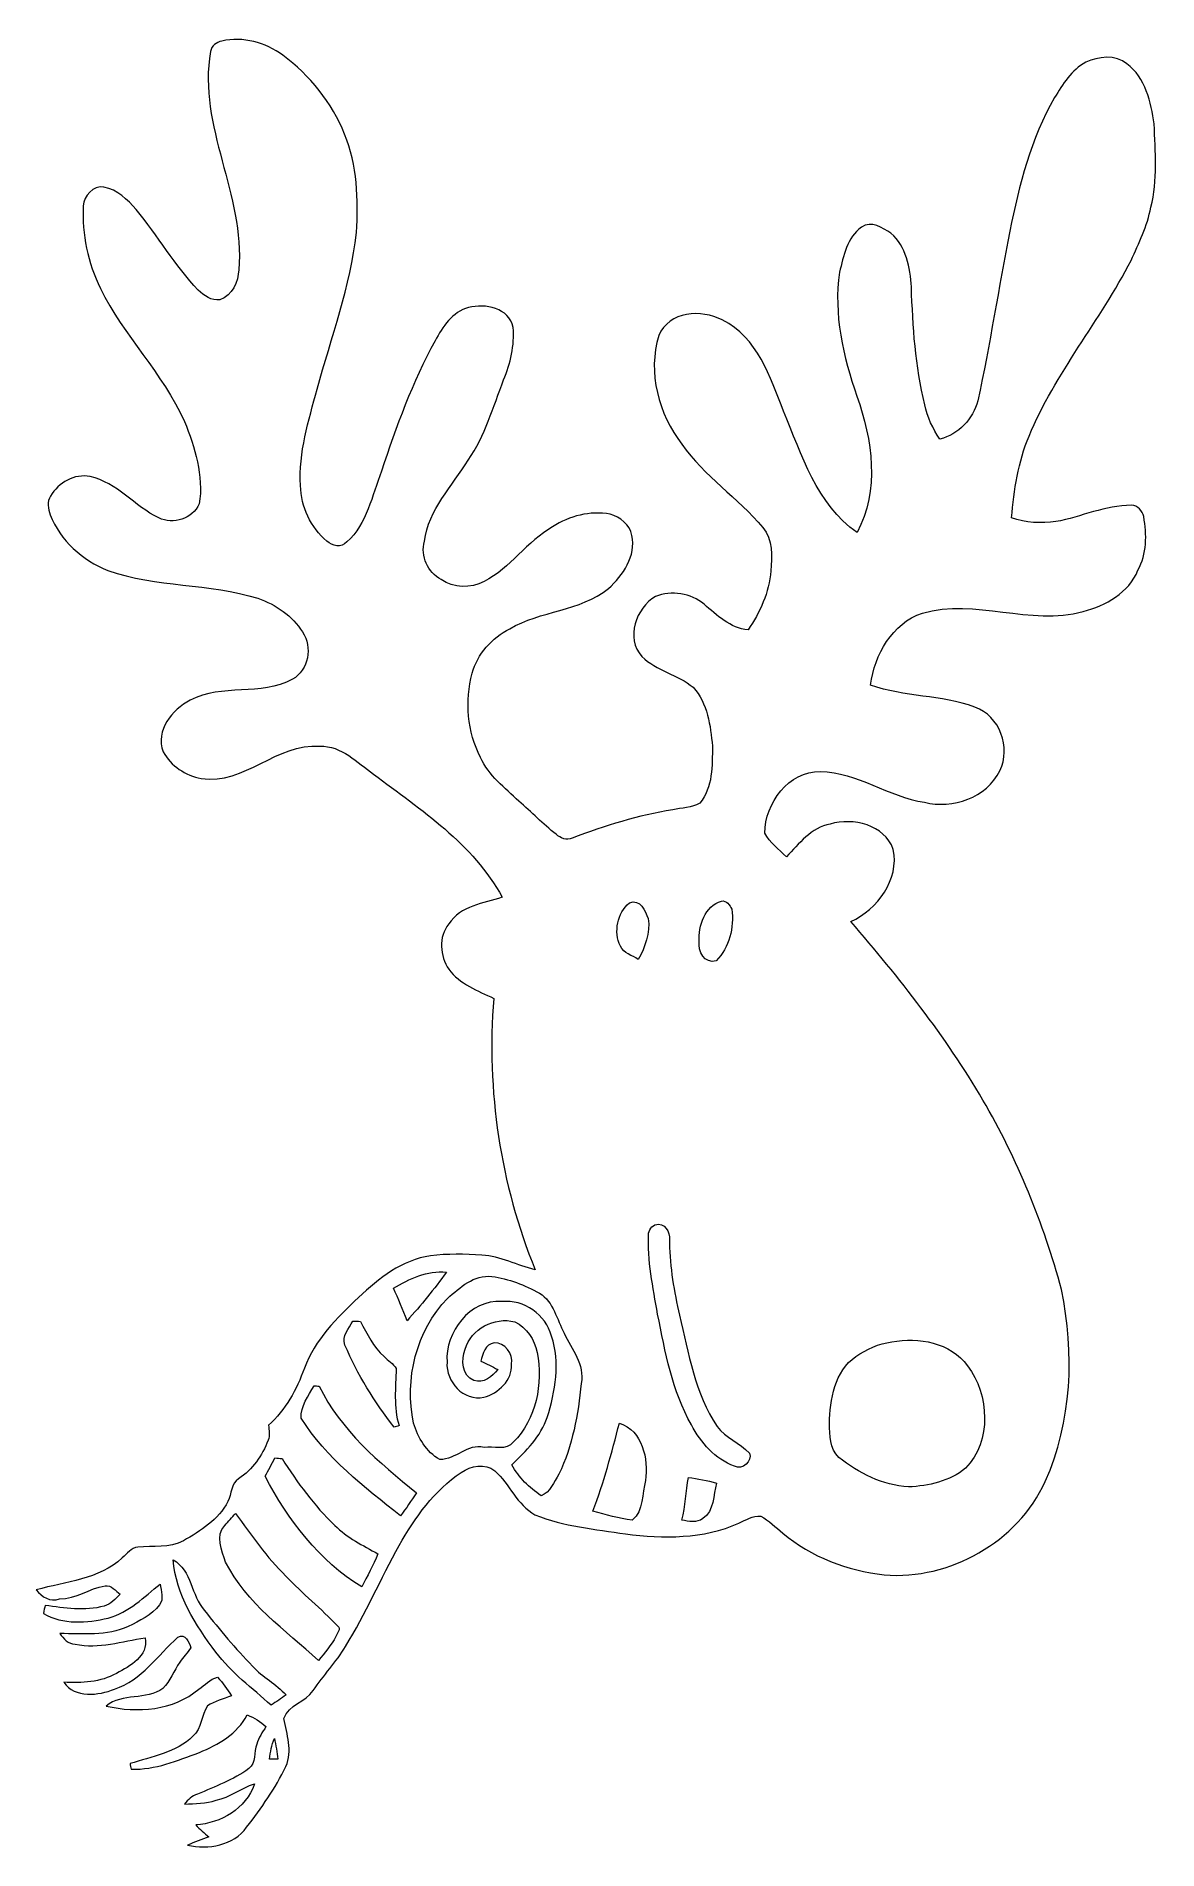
# Model space of a CAD drawing. Header units: centimetres. Extents: x -10.1 to 10.1, y -16.3 to 16.4.
import ezdxf

# ---------------------------------------------------------------- set-up
doc = ezdxf.new("R2010")
doc.units = ezdxf.units.CM
doc.header["$MEASUREMENT"] = 0
doc.layers.add('Layer 1', color=7, linetype='Continuous')

msp = doc.modelspace()

# ---------------------------------------------------------------- linework, layer by layer
at = {"layer": 'Layer 1', "color": 251, "lineweight": 9}
for points, knots in [([(-6.74939, 16.26478), (-6.36557, 16.35122), (-5.96164, 16.23903), (-5.64837, 16.01043), (-5.64837, 16.01043), (-5.15625, 15.6506), (-4.76149, 15.15283), (-4.53289, 14.58662), (-4.53289, 14.58662), (-4.30182, 14.02606), (-4.28206, 13.40728), (-4.31946, 12.81038), (-4.31946, 12.81038), (-4.4267, 11.84166), (-4.77172, 10.92373), (-5.0296, 9.98922), (-5.0296, 9.98922), (-5.17812, 9.42054), (-5.36721, 8.84587), (-5.3284, 8.24897), (-5.3284, 8.24897), (-5.32241, 7.86656), (-5.14072, 7.49543), (-4.85145, 7.24743), (-4.85145, 7.24743), (-4.75161, 7.16382), (-4.5918, 7.11761), (-4.49408, 7.23367), (-4.49408, 7.23367), (-4.1279, 7.56352), (-4.03724, 8.06588), (-3.86861, 8.50755), (-3.86861, 8.50755), (-3.60438, 9.314), (-3.31016, 10.11516), (-2.90023, 10.86094), (-2.90023, 10.86094), (-2.76336, 11.11), (-2.59332, 11.38552), (-2.29804, 11.45854), (-2.29804, 11.45854), (-1.99324, 11.53968), (-1.57026, 11.45395), (-1.49018, 11.10047), (-1.49018, 11.10047), (-1.46407, 10.77662), (-1.54416, 10.45489), (-1.6641, 10.15608), (-1.6641, 10.15608), (-1.8546, 9.66537), (-2.00136, 9.1482), (-2.30192, 8.70899), (-2.30192, 8.70899), (-2.59014, 8.24085), (-3.02194, 7.81787), (-3.09214, 7.24602), (-3.09214, 7.24602), (-3.16799, 6.97967), (-3.03394, 6.68334), (-2.79122, 6.55705), (-2.79122, 6.55705), (-2.56756, 6.39583), (-2.25641, 6.39477), (-2.01723, 6.52177), (-2.01723, 6.52177), (-1.53957, 6.76307), (-1.24394, 7.2439), (-0.78039, 7.50708), (-0.78039, 7.50708), (-0.47841, 7.70463), (-0.10235, 7.80023), (0.25536, 7.73532), (0.25536, 7.73532), (0.43493, 7.68276), (0.61308, 7.54482), (0.64801, 7.35185), (0.64801, 7.35185), (0.73126, 6.97862), (0.48396, 6.63501), (0.22855, 6.3923), (0.22855, 6.3923), (-0.29215, 5.98237), (-0.99559, 5.99825), (-1.55439, 5.66734), (-1.55439, 5.66734), (-1.87894, 5.50859), (-2.13471, 5.21402), (-2.23348, 4.86618), (-2.23348, 4.86618), (-2.36013, 4.36347), (-2.32379, 3.81032), (-2.08144, 3.34747), (-2.08144, 3.34747), (-1.93009, 3.02504), (-1.64646, 2.79644), (-1.38964, 2.56078), (-1.38964, 2.56078), (-1.16527, 2.36181), (-0.95008, 2.15191), (-0.7176, 1.96247), (-0.7176, 1.96247), (-0.63822, 1.89262), (-0.53062, 1.8457), (-0.42761, 1.89474), (-0.42761, 1.89474), (0.16153, 2.11487), (0.76372, 2.30713), (1.38672, 2.4045), (1.38672, 2.4045), (1.54547, 2.44719), (1.73068, 2.43237), (1.87179, 2.52621), (1.87179, 2.52621), (2.11521, 2.80631), (2.0951, 3.20566), (2.10216, 3.55173), (2.10216, 3.55173), (2.06653, 3.9225), (2.01361, 4.3229), (1.75714, 4.61359), (1.75714, 4.61359), (1.47456, 4.84078), (1.09251, 4.91275), (0.82969, 5.16816), (0.82969, 5.16816), (0.52912, 5.50048), (0.7235, 6.04375), (1.07557, 6.25084), (1.07557, 6.25084), (1.36273, 6.36655), (1.71445, 6.31292), (1.95011, 6.10937), (1.95011, 6.10937), (2.18576, 5.91358), (2.42283, 5.68145), (2.74421, 5.64688), (2.74421, 5.64688), (2.96117, 5.96367), (3.12451, 6.32527), (3.15379, 6.71192), (3.15379, 6.71192), (3.17354, 6.97297), (3.19612, 7.27918), (3.01373, 7.49402), (3.01373, 7.49402), (2.55865, 8.02601), (1.95752, 8.41901), (1.55076, 8.99403), (1.55076, 8.99403), (1.13272, 9.53978), (0.92846, 10.28943), (1.13378, 10.95477), (1.13378, 10.95477), (1.32005, 11.3968), (1.90213, 11.43208), (2.2796, 11.2377), (2.2796, 11.2377), (2.92025, 10.92514), (3.1365, 10.20512), (3.38486, 9.59305), (3.38486, 9.59305), (3.71329, 8.80918), (3.97999, 7.91595), (4.70954, 7.40265), (4.70954, 7.40265), (5.12088, 8.16077), (4.98435, 9.08011), (4.70883, 9.86081), (4.70883, 9.86081), (4.45942, 10.57589), (4.28091, 11.33789), (4.39521, 12.09848), (4.39521, 12.09848), (4.46683, 12.38564), (4.52856, 12.72642), (4.79173, 12.90669), (4.79173, 12.90669), (4.96636, 13.03581), (5.17026, 12.89576), (5.32161, 12.80015), (5.32161, 12.80015), (5.59748, 12.56273), (5.66803, 12.1768), (5.68991, 11.83143), (5.68991, 11.83143), (5.71778, 11.11952), (5.75623, 10.40197), (5.93473, 9.70912), (5.93473, 9.70912), (5.97707, 9.48369), (6.07761, 9.2759), (6.20461, 9.08646), (6.20461, 9.08646), (6.53975, 9.17007), (6.8001, 9.45159), (6.88688, 9.78108), (6.88688, 9.78108), (7.11195, 10.79461), (7.26259, 11.82225), (7.46579, 12.84002), (7.46579, 12.84002), (7.63936, 13.66763), (7.84185, 14.50866), (8.27365, 15.24455), (8.27365, 15.24455), (8.42252, 15.48479), (8.57704, 15.74585), (8.83563, 15.88308), (8.83563, 15.88308), (9.06352, 15.98609), (9.37149, 16.02701), (9.57858, 15.85627), (9.57858, 15.85627), (9.91266, 15.60368), (10.01143, 15.16059), (10.06894, 14.77042), (10.06894, 14.77042), (10.09116, 14.27124), (10.13385, 13.7583), (10.01002, 13.26794), (10.01002, 13.26794), (9.94511, 12.93103), (9.79342, 12.62094), (9.65266, 12.3112), (9.65266, 12.3112), (9.09739, 11.22183), (8.28494, 10.27709), (7.81222, 9.14326), (7.81222, 9.14326), (7.62031, 8.67512), (7.53634, 8.17206), (7.4986, 7.66971), (7.4986, 7.66971), (7.7526, 7.57622), (8.03023, 7.56458), (8.29729, 7.59986), (8.29729, 7.59986), (8.75413, 7.68664), (9.1877, 7.8976), (9.66042, 7.89443), (9.66042, 7.89443), (9.77507, 7.89478), (9.85903, 7.79635), (9.8802, 7.69017), (9.8802, 7.69017), (9.94053, 7.36597), (9.93594, 7.02024), (9.77754, 6.72285), (9.77754, 6.72285), (9.60997, 6.31751), (9.19581, 6.0875), (8.79012, 5.98025), (8.79012, 5.98025), (7.83162, 5.72061), (6.8449, 6.22085), (5.88817, 5.95203), (5.88817, 5.95203), (5.3403, 5.76224), (5.02845, 5.20273), (4.95436, 4.65416), (4.95436, 4.65416), (5.56149, 4.43227), (6.23001, 4.48095), (6.83467, 4.25623), (6.83467, 4.25623), (7.2827, 4.09642), (7.49366, 3.52915), (7.28552, 3.109), (7.28552, 3.109), (7.04986, 2.61969), (6.43215, 2.41402), (5.92556, 2.54067), (5.92556, 2.54067), (5.27469, 2.64015), (4.71624, 3.07689), (4.04914, 3.09453), (4.04914, 3.09453), (3.4734, 3.1037), (3.05183, 2.52233), (3.04689, 1.98505), (3.04689, 1.98505), (3.13756, 1.81289), (3.30019, 1.69259), (3.43566, 1.55713), (3.43566, 1.55713), (3.66461, 1.79278), (3.88121, 2.08171), (4.22588, 2.14732), (4.22588, 2.14732), (4.63792, 2.26974), (5.20554, 2.13392), (5.36323, 1.69189), (5.36323, 1.69189), (5.47718, 1.14579), (5.08066, 0.61062), (4.59912, 0.38837), (4.59912, 0.38837), (5.47224, -0.62198), (6.30268, -1.67538), (6.98072, -2.82861), (6.98072, -2.82861), (7.60231, -3.89788), (8.07609, -5.05111), (8.39712, -6.24526), (8.39712, -6.24526), (8.6356, -7.39073), (8.58727, -8.62827), (8.10608, -9.70742), (8.10608, -9.70742), (7.60161, -10.79468), (6.38876, -11.48507), (5.19884, -11.38876), (5.19884, -11.38876), (4.53809, -11.30833), (3.88192, -11.07126), (3.37145, -10.63523), (3.37145, -10.63523), (3.23775, -10.53504), (3.1231, -10.40768), (2.97316, -10.33148), (2.97316, -10.33148), (2.82711, -10.31561), (2.70611, -10.40416), (2.5777, -10.4546), (2.5777, -10.4546), (1.942, -10.74811), (1.21598, -10.73471), (0.53441, -10.65216), (0.53441, -10.65216), (-0.01522, -10.5689), (-0.5779, -10.51281), (-1.0986, -10.30714), (-1.0986, -10.30714), (-1.42386, -10.12864), (-1.55439, -9.75081), (-1.82356, -9.51339), (-1.82356, -9.51339), (-1.99924, -9.36875), (-2.25606, -9.41955), (-2.42927, -9.54197), (-2.42927, -9.54197), (-2.91787, -9.86405), (-3.25936, -10.359), (-3.54864, -10.85783), (-3.54864, -10.85783), (-3.88131, -11.45896), (-4.15683, -12.09114), (-4.51454, -12.67852), (-4.51454, -12.67852), (-4.68282, -12.96285), (-4.91706, -13.19921), (-5.09769, -13.47473), (-5.09769, -13.47473), (-5.23774, -13.68146), (-5.54536, -13.72697), (-5.62721, -13.9785), (-5.62721, -13.9785), (-5.57852, -14.2646), (-5.46211, -14.56129), (-5.59228, -14.84598), (-5.59228, -14.84598), (-5.77784, -15.23862), (-6.03819, -15.59422), (-6.2996, -15.93959), (-6.2996, -15.93959), (-6.53984, -16.26909), (-6.98681, -16.34493), (-7.36605, -16.26415), (-7.36605, -16.26415), (-7.24293, -16.20347), (-7.1124, -16.15973), (-6.98293, -16.11528), (-6.98293, -16.11528), (-7.06372, -16.04507), (-7.14627, -15.97699), (-7.21682, -15.89691), (-7.21682, -15.89691), (-6.76139, -15.86974), (-6.31054, -15.60304), (-6.15778, -15.15854), (-6.15778, -15.15854), (-6.40085, -15.2291), (-6.59911, -15.40478), (-6.85029, -15.45276), (-6.85029, -15.45276), (-7.03408, -15.51273), (-7.22846, -15.51661), (-7.41967, -15.52049), (-7.41967, -15.52049), (-7.35582, -15.4457), (-7.28773, -15.36845), (-7.18648, -15.3434), (-7.18648, -15.3434), (-6.87075, -15.2044), (-6.54125, -15.08658), (-6.25903, -14.88302), (-6.25903, -14.88302), (-6.12603, -14.78178), (-6.17189, -14.5814), (-6.1158, -14.44381), (-6.1158, -14.44381), (-6.0904, -14.32458), (-6.01173, -14.22721), (-5.9507, -14.12526), (-5.9507, -14.12526), (-6.04983, -14.036), (-6.16307, -13.96263), (-6.28796, -13.91465), (-6.28796, -13.91465), (-6.46823, -14.25331), (-6.81042, -14.45016), (-7.15297, -14.59198), (-7.15297, -14.59198), (-7.54914, -14.73874), (-7.95166, -14.90631), (-8.38311, -14.89396), (-8.38311, -14.89396), (-8.38804, -14.86891), (-8.39757, -14.81811), (-8.40251, -14.79306), (-8.40251, -14.79306), (-8.01445, -14.6643), (-7.56995, -14.59657), (-7.26727, -14.29953), (-7.26727, -14.29953), (-7.10746, -14.1556), (-7.11946, -13.91994), (-7.00551, -13.7499), (-7.00551, -13.7499), (-6.87427, -13.66594), (-6.71764, -13.63066), (-6.57512, -13.56928), (-6.57512, -13.56928), (-6.6485, -13.45075), (-6.72822, -13.33433), (-6.82594, -13.23485), (-6.82594, -13.23485), (-6.95894, -13.26624), (-7.05207, -13.37772), (-7.16355, -13.44933), (-7.16355, -13.44933), (-7.61511, -13.83845), (-8.27445, -13.8836), (-8.83219, -13.75519), (-8.83219, -13.75519), (-8.54785, -13.51213), (-8.1097, -13.65818), (-7.81055, -13.43946), (-7.81055, -13.43946), (-7.68002, -13.30011), (-7.61087, -13.11949), (-7.50645, -12.9625), (-7.50645, -12.9625), (-7.44648, -12.87148), (-7.36322, -12.79775), (-7.30925, -12.70321), (-7.30925, -12.70321), (-7.33218, -12.60267), (-7.41297, -12.4358), (-7.5382, -12.51306), (-7.5382, -12.51306), (-7.90403, -12.84256), (-8.19331, -13.28529), (-8.68261, -13.45004), (-8.68261, -13.45004), (-8.96766, -13.56434), (-9.40016, -13.61761), (-9.59701, -13.32516), (-9.59701, -13.32516), (-9.27493, -13.3375), (-8.9352, -13.3308), (-8.64839, -13.165), (-8.64839, -13.165), (-8.4018, -13.03623), (-8.07231, -12.85455), (-8.12769, -12.52611), (-8.12769, -12.52611), (-8.54574, -12.58185), (-8.96836, -12.72931), (-9.39134, -12.63795), (-9.39134, -12.63795), (-9.52152, -12.63618), (-9.59842, -12.53705), (-9.6711, -12.44886), (-9.6711, -12.44886), (-9.26011, -12.44568), (-8.8202, -12.50107), (-8.43708, -12.31868), (-8.43708, -12.31868), (-8.23176, -12.2199), (-8.01339, -12.11372), (-7.87158, -11.92957), (-7.87158, -11.92957), (-7.78444, -11.82268), (-7.84935, -11.67768), (-7.85782, -11.55492), (-7.85782, -11.55492), (-8.15133, -11.78599), (-8.42191, -12.06856), (-8.7955, -12.1684), (-8.7955, -12.1684), (-9.1765, -12.25871), (-9.6143, -12.29187), (-9.9639, -12.08303), (-9.9639, -12.08303), (-9.95473, -12.03434), (-9.94485, -11.98637), (-9.93533, -11.93874), (-9.93533, -11.93874), (-9.58396, -11.98672), (-9.21954, -12.04881), (-8.8717, -11.95144), (-8.8717, -11.95144), (-8.75141, -11.92004), (-8.66815, -11.82232), (-8.58278, -11.73942), (-8.58278, -11.73942), (-8.66251, -11.67592), (-8.73906, -11.56938), (-8.85371, -11.58773), (-8.85371, -11.58773), (-9.13629, -11.63323), (-9.379, -11.82373), (-9.67321, -11.82126), (-9.67321, -11.82126), (-9.84925, -11.88865), (-9.99283, -11.78317), (-10.09443, -11.65863), (-10.09443, -11.65863), (-9.56456, -11.51082), (-8.96589, -11.47519), (-8.54362, -11.08255), (-8.54362, -11.08255), (-8.45472, -11.01305), (-8.38416, -10.89734), (-8.2614, -10.88852), (-8.2614, -10.88852), (-7.9887, -10.86771), (-7.69201, -10.90757), (-7.44119, -10.77387), (-7.44119, -10.77387), (-7.13145, -10.59854), (-6.8076, -10.39322), (-6.63756, -10.06796), (-6.63756, -10.06796), (-6.56701, -9.93143), (-6.59064, -9.74058), (-6.44389, -9.65591), (-6.44389, -9.65591), (-6.19306, -9.49293), (-6.01914, -9.23681), (-5.91154, -8.96235), (-5.91154, -8.96235), (-5.87521, -8.87522), (-5.89779, -8.78208), (-5.90555, -8.69248), (-5.90555, -8.69248), (-5.59898, -8.41731), (-5.39614, -8.04866), (-5.25891, -7.66413), (-5.25891, -7.66413), (-5.06488, -7.1526), (-4.67471, -6.75114), (-4.27924, -6.38637), (-4.27924, -6.38637), (-3.91447, -6.04135), (-3.49607, -5.71186), (-2.98455, -5.63601), (-2.98455, -5.63601), (-2.67692, -5.59862), (-2.36507, -5.60426), (-2.05568, -5.62261), (-2.05568, -5.62261), (-1.71984, -5.64907), (-1.4168, -5.80782), (-1.09401, -5.88931), (-1.09401, -5.88931), (-1.72513, -4.34767), (-1.97807, -2.65363), (-1.8419, -0.99452), (-1.8419, -0.99452), (-2.13435, -0.86046), (-2.45291, -0.73452), (-2.65541, -0.47099), (-2.65541, -0.47099), (-2.80639, -0.22758), (-2.84837, 0.11356), (-2.65188, 0.34675), (-2.65188, 0.34675), (-2.44303, 0.67695), (-2.02711, 0.7154), (-1.69162, 0.82723), (-1.69162, 0.82723), (-2.21161, 1.79702), (-3.15706, 2.40132), (-4.01007, 3.0462), (-4.01007, 3.0462), (-4.30535, 3.25505), (-4.58933, 3.56373), (-4.98056, 3.55244), (-4.98056, 3.55244), (-5.75562, 3.61488), (-6.33311, 2.84618), (-7.11946, 2.97141), (-7.11946, 2.97141), (-7.39921, 3.02045), (-7.6712, 3.19613), (-7.8042, 3.44872), (-7.8042, 3.44872), (-7.95025, 3.83572), (-7.64439, 4.20931), (-7.31842, 4.38005), (-7.31842, 4.38005), (-6.74304, 4.68203), (-6.04419, 4.44744), (-5.47375, 4.75717), (-5.47375, 4.75717), (-5.17953, 4.9258), (-5.1118, 5.33185), (-5.2896, 5.6109), (-5.2896, 5.6109), (-5.47586, 5.89947), (-5.77326, 6.10584), (-6.09499, 6.21767), (-6.09499, 6.21767), (-6.97658, 6.49108), (-7.92802, 6.41347), (-8.8015, 6.71968), (-8.8015, 6.71968), (-9.26258, 6.89959), (-9.66087, 7.26013), (-9.84466, 7.72439), (-9.84466, 7.72439), (-9.88029, 7.83234), (-9.90146, 7.9604), (-9.83796, 8.06129), (-9.83796, 8.06129), (-9.69262, 8.30188), (-9.40828, 8.47333), (-9.12006, 8.41125), (-9.12006, 8.41125), (-8.63534, 8.30435), (-8.31925, 7.87643), (-7.88639, 7.6683), (-7.88639, 7.6683), (-7.62075, 7.54341), (-7.28209, 7.65101), (-7.15438, 7.91842), (-7.15438, 7.91842), (-7.07359, 8.42994), (-7.23129, 8.9383), (-7.42143, 9.40784), (-7.42143, 9.40784), (-7.81231, 10.27603), (-8.52316, 10.94983), (-8.93556, 11.80603), (-8.93556, 11.80603), (-9.16274, 12.26499), (-9.27175, 12.78181), (-9.24706, 13.29334), (-9.24706, 13.29334), (-9.2333, 13.47572), (-9.06644, 13.66446), (-8.87276, 13.63306), (-8.87276, 13.63306), (-8.63428, 13.58473), (-8.44907, 13.40235), (-8.29174, 13.22702), (-8.29174, 13.22702), (-7.90297, 12.75429), (-7.595, 12.21737), (-7.17131, 11.77216), (-7.17131, 11.77216), (-7.06795, 11.67127), (-6.93672, 11.58201), (-6.78185, 11.60106), (-6.78185, 11.60106), (-6.55854, 11.67656), (-6.45059, 11.92209), (-6.44212, 12.14293), (-6.44212, 12.14293), (-6.32324, 13.48842), (-7.19036, 14.72667), (-6.95083, 16.07746), (-6.95083, 16.07746), (-6.93601, 16.17871), (-6.84394, 16.24432), (-6.74939, 16.26478), (-6.74939, 16.26478), (-6.74939, 16.26478), (-6.74939, 16.26478), (-6.74939, 16.26478)], [0, 0, 0, 0, 0.00574713, 0.00574713, 0.00574713, 0.00574713, 0.01149425, 0.01149425, 0.01149425, 0.01149425, 0.01724138, 0.01724138, 0.01724138, 0.01724138, 0.02298851, 0.02298851, 0.02298851, 0.02298851, 0.02873563, 0.02873563, 0.02873563, 0.02873563, 0.03448276, 0.03448276, 0.03448276, 0.03448276, 0.04022989, 0.04022989, 0.04022989, 0.04022989, 0.04597701, 0.04597701, 0.04597701, 0.04597701, 0.05172414, 0.05172414, 0.05172414, 0.05172414, 0.05747126, 0.05747126, 0.05747126, 0.05747126, 0.06321839, 0.06321839, 0.06321839, 0.06321839, 0.06896552, 0.06896552, 0.06896552, 0.06896552, 0.07471264, 0.07471264, 0.07471264, 0.07471264, 0.08045977, 0.08045977, 0.08045977, 0.08045977, 0.0862069, 0.0862069, 0.0862069, 0.0862069, 0.09195402, 0.09195402, 0.09195402, 0.09195402, 0.09770115, 0.09770115, 0.09770115, 0.09770115, 0.10344828, 0.10344828, 0.10344828, 0.10344828, 0.1091954, 0.1091954, 0.1091954, 0.1091954, 0.11494253, 0.11494253, 0.11494253, 0.11494253, 0.12068966, 0.12068966, 0.12068966, 0.12068966, 0.12643678, 0.12643678, 0.12643678, 0.12643678, 0.13218391, 0.13218391, 0.13218391, 0.13218391, 0.13793103, 0.13793103, 0.13793103, 0.13793103, 0.14367816, 0.14367816, 0.14367816, 0.14367816, 0.14942529, 0.14942529, 0.14942529, 0.14942529, 0.15517241, 0.15517241, 0.15517241, 0.15517241, 0.16091954, 0.16091954, 0.16091954, 0.16091954, 0.16666667, 0.16666667, 0.16666667, 0.16666667, 0.17241379, 0.17241379, 0.17241379, 0.17241379, 0.17816092, 0.17816092, 0.17816092, 0.17816092, 0.18390805, 0.18390805, 0.18390805, 0.18390805, 0.18965517, 0.18965517, 0.18965517, 0.18965517, 0.1954023, 0.1954023, 0.1954023, 0.1954023, 0.20114943, 0.20114943, 0.20114943, 0.20114943, 0.20689655, 0.20689655, 0.20689655, 0.20689655, 0.21264368, 0.21264368, 0.21264368, 0.21264368, 0.2183908, 0.2183908, 0.2183908, 0.2183908, 0.22413793, 0.22413793, 0.22413793, 0.22413793, 0.22988506, 0.22988506, 0.22988506, 0.22988506, 0.23563218, 0.23563218, 0.23563218, 0.23563218, 0.24137931, 0.24137931, 0.24137931, 0.24137931, 0.24712644, 0.24712644, 0.24712644, 0.24712644, 0.25287356, 0.25287356, 0.25287356, 0.25287356, 0.25862069, 0.25862069, 0.25862069, 0.25862069, 0.26436782, 0.26436782, 0.26436782, 0.26436782, 0.27011494, 0.27011494, 0.27011494, 0.27011494, 0.27586207, 0.27586207, 0.27586207, 0.27586207, 0.2816092, 0.2816092, 0.2816092, 0.2816092, 0.28735632, 0.28735632, 0.28735632, 0.28735632, 0.29310345, 0.29310345, 0.29310345, 0.29310345, 0.29885057, 0.29885057, 0.29885057, 0.29885057, 0.3045977, 0.3045977, 0.3045977, 0.3045977, 0.31034483, 0.31034483, 0.31034483, 0.31034483, 0.31609195, 0.31609195, 0.31609195, 0.31609195, 0.32183908, 0.32183908, 0.32183908, 0.32183908, 0.32758621, 0.32758621, 0.32758621, 0.32758621, 0.33333333, 0.33333333, 0.33333333, 0.33333333, 0.33908046, 0.33908046, 0.33908046, 0.33908046, 0.34482759, 0.34482759, 0.34482759, 0.34482759, 0.35057471, 0.35057471, 0.35057471, 0.35057471, 0.35632184, 0.35632184, 0.35632184, 0.35632184, 0.36206897, 0.36206897, 0.36206897, 0.36206897, 0.36781609, 0.36781609, 0.36781609, 0.36781609, 0.37356322, 0.37356322, 0.37356322, 0.37356322, 0.37931034, 0.37931034, 0.37931034, 0.37931034, 0.38505747, 0.38505747, 0.38505747, 0.38505747, 0.3908046, 0.3908046, 0.3908046, 0.3908046, 0.39655172, 0.39655172, 0.39655172, 0.39655172, 0.40229885, 0.40229885, 0.40229885, 0.40229885, 0.40804598, 0.40804598, 0.40804598, 0.40804598, 0.4137931, 0.4137931, 0.4137931, 0.4137931, 0.41954023, 0.41954023, 0.41954023, 0.41954023, 0.42528736, 0.42528736, 0.42528736, 0.42528736, 0.43103448, 0.43103448, 0.43103448, 0.43103448, 0.43678161, 0.43678161, 0.43678161, 0.43678161, 0.44252874, 0.44252874, 0.44252874, 0.44252874, 0.44827586, 0.44827586, 0.44827586, 0.44827586, 0.45402299, 0.45402299, 0.45402299, 0.45402299, 0.45977011, 0.45977011, 0.45977011, 0.45977011, 0.46551724, 0.46551724, 0.46551724, 0.46551724, 0.47126437, 0.47126437, 0.47126437, 0.47126437, 0.47701149, 0.47701149, 0.47701149, 0.47701149, 0.48275862, 0.48275862, 0.48275862, 0.48275862, 0.48850575, 0.48850575, 0.48850575, 0.48850575, 0.49425287, 0.49425287, 0.49425287, 0.49425287, 0.5, 0.5, 0.5, 0.5, 0.50574713, 0.50574713, 0.50574713, 0.50574713, 0.51149425, 0.51149425, 0.51149425, 0.51149425, 0.51724138, 0.51724138, 0.51724138, 0.51724138, 0.52298851, 0.52298851, 0.52298851, 0.52298851, 0.52873563, 0.52873563, 0.52873563, 0.52873563, 0.53448276, 0.53448276, 0.53448276, 0.53448276, 0.54022989, 0.54022989, 0.54022989, 0.54022989, 0.54597701, 0.54597701, 0.54597701, 0.54597701, 0.55172414, 0.55172414, 0.55172414, 0.55172414, 0.55747126, 0.55747126, 0.55747126, 0.55747126, 0.56321839, 0.56321839, 0.56321839, 0.56321839, 0.56896552, 0.56896552, 0.56896552, 0.56896552, 0.57471264, 0.57471264, 0.57471264, 0.57471264, 0.58045977, 0.58045977, 0.58045977, 0.58045977, 0.5862069, 0.5862069, 0.5862069, 0.5862069, 0.59195402, 0.59195402, 0.59195402, 0.59195402, 0.59770115, 0.59770115, 0.59770115, 0.59770115, 0.60344828, 0.60344828, 0.60344828, 0.60344828, 0.6091954, 0.6091954, 0.6091954, 0.6091954, 0.61494253, 0.61494253, 0.61494253, 0.61494253, 0.62068966, 0.62068966, 0.62068966, 0.62068966, 0.62643678, 0.62643678, 0.62643678, 0.62643678, 0.63218391, 0.63218391, 0.63218391, 0.63218391, 0.63793103, 0.63793103, 0.63793103, 0.63793103, 0.64367816, 0.64367816, 0.64367816, 0.64367816, 0.64942529, 0.64942529, 0.64942529, 0.64942529, 0.65517241, 0.65517241, 0.65517241, 0.65517241, 0.66091954, 0.66091954, 0.66091954, 0.66091954, 0.66666667, 0.66666667, 0.66666667, 0.66666667, 0.67241379, 0.67241379, 0.67241379, 0.67241379, 0.67816092, 0.67816092, 0.67816092, 0.67816092, 0.68390805, 0.68390805, 0.68390805, 0.68390805, 0.68965517, 0.68965517, 0.68965517, 0.68965517, 0.6954023, 0.6954023, 0.6954023, 0.6954023, 0.70114943, 0.70114943, 0.70114943, 0.70114943, 0.70689655, 0.70689655, 0.70689655, 0.70689655, 0.71264368, 0.71264368, 0.71264368, 0.71264368, 0.7183908, 0.7183908, 0.7183908, 0.7183908, 0.72413793, 0.72413793, 0.72413793, 0.72413793, 0.72988506, 0.72988506, 0.72988506, 0.72988506, 0.73563218, 0.73563218, 0.73563218, 0.73563218, 0.74137931, 0.74137931, 0.74137931, 0.74137931, 0.74712644, 0.74712644, 0.74712644, 0.74712644, 0.75287356, 0.75287356, 0.75287356, 0.75287356, 0.75862069, 0.75862069, 0.75862069, 0.75862069, 0.76436782, 0.76436782, 0.76436782, 0.76436782, 0.77011494, 0.77011494, 0.77011494, 0.77011494, 0.77586207, 0.77586207, 0.77586207, 0.77586207, 0.7816092, 0.7816092, 0.7816092, 0.7816092, 0.78735632, 0.78735632, 0.78735632, 0.78735632, 0.79310345, 0.79310345, 0.79310345, 0.79310345, 0.79885057, 0.79885057, 0.79885057, 0.79885057, 0.8045977, 0.8045977, 0.8045977, 0.8045977, 0.81034483, 0.81034483, 0.81034483, 0.81034483, 0.81609195, 0.81609195, 0.81609195, 0.81609195, 0.82183908, 0.82183908, 0.82183908, 0.82183908, 0.82758621, 0.82758621, 0.82758621, 0.82758621, 0.83333333, 0.83333333, 0.83333333, 0.83333333, 0.83908046, 0.83908046, 0.83908046, 0.83908046, 0.84482759, 0.84482759, 0.84482759, 0.84482759, 0.85057471, 0.85057471, 0.85057471, 0.85057471, 0.85632184, 0.85632184, 0.85632184, 0.85632184, 0.86206897, 0.86206897, 0.86206897, 0.86206897, 0.86781609, 0.86781609, 0.86781609, 0.86781609, 0.87356322, 0.87356322, 0.87356322, 0.87356322, 0.87931034, 0.87931034, 0.87931034, 0.87931034, 0.88505747, 0.88505747, 0.88505747, 0.88505747, 0.8908046, 0.8908046, 0.8908046, 0.8908046, 0.89655172, 0.89655172, 0.89655172, 0.89655172, 0.90229885, 0.90229885, 0.90229885, 0.90229885, 0.90804598, 0.90804598, 0.90804598, 0.90804598, 0.9137931, 0.9137931, 0.9137931, 0.9137931, 0.91954023, 0.91954023, 0.91954023, 0.91954023, 0.92528736, 0.92528736, 0.92528736, 0.92528736, 0.93103448, 0.93103448, 0.93103448, 0.93103448, 0.93678161, 0.93678161, 0.93678161, 0.93678161, 0.94252874, 0.94252874, 0.94252874, 0.94252874, 0.94827586, 0.94827586, 0.94827586, 0.94827586, 0.95402299, 0.95402299, 0.95402299, 0.95402299, 0.95977011, 0.95977011, 0.95977011, 0.95977011, 0.96551724, 0.96551724, 0.96551724, 0.96551724, 0.97126437, 0.97126437, 0.97126437, 0.97126437, 0.97701149, 0.97701149, 0.97701149, 0.97701149, 0.98275862, 0.98275862, 0.98275862, 0.98275862, 0.98850575, 0.98850575, 0.98850575, 0.98850575, 1, 1, 1, 1]), ([(0.60497, 0.7281), (0.38801, 0.54113), (0.31604, 0.20528), (0.44093, -0.05401), (0.44093, -0.05401), (0.49949, -0.18524), (0.65612, -0.21911), (0.76478, -0.29355), (0.76478, -0.29355), (0.88613, -0.066), (0.98385, 0.18129), (0.94399, 0.44623), (0.94399, 0.44623), (0.88754, 0.5824), (0.80252, 0.80183), (0.60497, 0.7281), (0.60497, 0.7281), (0.60497, 0.7281), (0.60497, 0.7281), (0.60497, 0.7281)], [0, 0, 0, 0, 0.16666667, 0.16666667, 0.16666667, 0.16666667, 0.33333333, 0.33333333, 0.33333333, 0.33333333, 0.5, 0.5, 0.5, 0.5, 0.66666667, 0.66666667, 0.66666667, 0.66666667, 1, 1, 1, 1]), ([(2.26267, 0.75809), (1.97092, 0.678), (1.84286, 0.30582), (1.86438, 0.0296), (1.86438, 0.0296), (1.83228, -0.13832), (1.96316, -0.38527), (2.16813, -0.31577), (2.16813, -0.31577), (2.40837, -0.08082), (2.49938, 0.28607), (2.44929, 0.61345), (2.44929, 0.61345), (2.41648, 0.68435), (2.35263, 0.77784), (2.26267, 0.75809), (2.26267, 0.75809), (2.26267, 0.75809), (2.26267, 0.75809), (2.26267, 0.75809)], [0, 0, 0, 0, 0.16666667, 0.16666667, 0.16666667, 0.16666667, 0.33333333, 0.33333333, 0.33333333, 0.33333333, 0.5, 0.5, 0.5, 0.5, 0.66666667, 0.66666667, 0.66666667, 0.66666667, 1, 1, 1, 1]), ([(1.13061, -5.06698), (1.03888, -5.06839), (0.96198, -5.1393), (0.95139, -5.22997), (0.95139, -5.22997), (0.92176, -5.72174), (1.03112, -6.2054), (1.11297, -6.68694), (1.11297, -6.68694), (1.24632, -7.37062), (1.37931, -8.07018), (1.72292, -8.68507), (1.72292, -8.68507), (1.89366, -9.00469), (2.15084, -9.30314), (2.49833, -9.4312), (2.49833, -9.4312), (2.63979, -9.50246), (2.83241, -9.343), (2.7682, -9.19378), (2.7682, -9.19378), (2.59746, -9.00857), (2.33252, -8.92531), (2.19, -8.71188), (2.19, -8.71188), (1.78325, -8.11992), (1.67036, -7.39426), (1.51055, -6.70951), (1.51055, -6.70951), (1.40824, -6.28089), (1.33557, -5.84486), (1.32534, -5.40388), (1.32534, -5.40388), (1.34509, -5.273), (1.29041, -5.07333), (1.13061, -5.06698), (1.13061, -5.06698), (1.13061, -5.06698), (1.13061, -5.06698), (1.13061, -5.06698)], [0, 0, 0, 0, 0.09090909, 0.09090909, 0.09090909, 0.09090909, 0.18181818, 0.18181818, 0.18181818, 0.18181818, 0.27272727, 0.27272727, 0.27272727, 0.27272727, 0.36363636, 0.36363636, 0.36363636, 0.36363636, 0.45454545, 0.45454545, 0.45454545, 0.45454545, 0.54545455, 0.54545455, 0.54545455, 0.54545455, 0.63636364, 0.63636364, 0.63636364, 0.63636364, 0.72727273, 0.72727273, 0.72727273, 0.72727273, 0.81818182, 0.81818182, 0.81818182, 0.81818182, 1, 1, 1, 1]), ([(-3.65165, -6.22127), (-3.5624, -6.41318), (-3.48267, -6.60933), (-3.40682, -6.80688), (-3.40682, -6.80688), (-3.15353, -6.5296), (-2.91717, -6.23573), (-2.69668, -5.93164), (-2.69668, -5.93164), (-3.04699, -5.89848), (-3.36167, -6.04841), (-3.65165, -6.22127), (-3.65165, -6.22127), (-3.65165, -6.22127), (-3.65165, -6.22127), (-3.65165, -6.22127)], [0, 0, 0, 0, 0.2, 0.2, 0.2, 0.2, 0.4, 0.4, 0.4, 0.4, 0.6, 0.6, 0.6, 0.6, 1, 1, 1, 1]), ([(-2.6741, -6.40436), (-3.24454, -6.98398), (-3.4548, -7.86733), (-3.28935, -8.65367), (-3.28935, -8.65367), (-3.21244, -8.91543), (-3.05687, -9.17155), (-2.81592, -9.3109), (-2.81592, -9.3109), (-2.52699, -9.3116), (-2.32097, -9.0188), (-2.01829, -9.09218), (-2.01829, -9.09218), (-1.84825, -9.06572), (-1.61718, -9.15885), (-1.49124, -8.99869), (-1.49124, -8.99869), (-1.07672, -8.58382), (-0.95008, -7.9393), (-1.06191, -7.37732), (-1.06191, -7.37732), (-1.10671, -7.14661), (-1.251, -6.93247), (-1.46302, -6.82593), (-1.46302, -6.82593), (-1.83273, -6.73421), (-2.24901, -6.95117), (-2.3566, -7.32194), (-2.3566, -7.32194), (-2.42998, -7.50715), (-2.42398, -7.80736), (-2.19891, -7.88285), (-2.19891, -7.88285), (-2.02746, -7.95094), (-1.86836, -7.81159), (-1.77134, -7.68424), (-1.77134, -7.68424), (-1.87189, -7.63485), (-1.97243, -7.58652), (-2.07332, -7.5389), (-2.07332, -7.5389), (-2.04792, -7.4059), (-1.99465, -7.22775), (-1.8359, -7.20587), (-1.8359, -7.20587), (-1.64187, -7.19212), (-1.48559, -7.40484), (-1.52228, -7.59111), (-1.52228, -7.59111), (-1.50076, -7.87862), (-1.76147, -8.11604), (-2.02076, -8.1866), (-2.02076, -8.1866), (-2.38906, -8.26244), (-2.70903, -7.90578), (-2.68574, -7.55442), (-2.68574, -7.55442), (-2.71891, -7.01326), (-2.27264, -6.42271), (-1.69867, -6.46151), (-1.69867, -6.46151), (-1.29545, -6.42094), (-0.90598, -6.6947), (-0.8005, -7.08346), (-0.8005, -7.08346), (-0.63822, -7.55865), (-0.73241, -8.08182), (-0.87882, -8.54925), (-0.87882, -8.54925), (-0.99276, -8.89497), (-1.26229, -9.15426), (-1.51382, -9.40438), (-1.51382, -9.40438), (-1.39352, -9.63369), (-1.20196, -9.81819), (-0.98959, -9.96248), (-0.98959, -9.96248), (-0.82237, -9.90251), (-0.75746, -9.71412), (-0.66715, -9.57513), (-0.66715, -9.57513), (-0.42197, -9.06501), (-0.32072, -8.49633), (-0.26428, -7.93718), (-0.26428, -7.93718), (-0.19866, -7.59287), (-0.44031, -7.32264), (-0.57119, -7.03054), (-0.57119, -7.03054), (-0.70701, -6.78466), (-0.76134, -6.46892), (-1.01746, -6.31123), (-1.01746, -6.31123), (-1.28345, -6.162), (-1.57414, -6.05194), (-1.87647, -6.00678), (-1.87647, -6.00678), (-2.19679, -5.97574), (-2.45397, -6.20645), (-2.6741, -6.40436), (-2.6741, -6.40436), (-2.6741, -6.40436), (-2.6741, -6.40436), (-2.6741, -6.40436)], [0, 0, 0, 0, 0.03703704, 0.03703704, 0.03703704, 0.03703704, 0.07407407, 0.07407407, 0.07407407, 0.07407407, 0.11111111, 0.11111111, 0.11111111, 0.11111111, 0.14814815, 0.14814815, 0.14814815, 0.14814815, 0.18518519, 0.18518519, 0.18518519, 0.18518519, 0.22222222, 0.22222222, 0.22222222, 0.22222222, 0.25925926, 0.25925926, 0.25925926, 0.25925926, 0.2962963, 0.2962963, 0.2962963, 0.2962963, 0.33333333, 0.33333333, 0.33333333, 0.33333333, 0.37037037, 0.37037037, 0.37037037, 0.37037037, 0.40740741, 0.40740741, 0.40740741, 0.40740741, 0.44444444, 0.44444444, 0.44444444, 0.44444444, 0.48148148, 0.48148148, 0.48148148, 0.48148148, 0.51851852, 0.51851852, 0.51851852, 0.51851852, 0.55555556, 0.55555556, 0.55555556, 0.55555556, 0.59259259, 0.59259259, 0.59259259, 0.59259259, 0.62962963, 0.62962963, 0.62962963, 0.62962963, 0.66666667, 0.66666667, 0.66666667, 0.66666667, 0.7037037, 0.7037037, 0.7037037, 0.7037037, 0.74074074, 0.74074074, 0.74074074, 0.74074074, 0.77777778, 0.77777778, 0.77777778, 0.77777778, 0.81481481, 0.81481481, 0.81481481, 0.81481481, 0.85185185, 0.85185185, 0.85185185, 0.85185185, 0.88888889, 0.88888889, 0.88888889, 0.88888889, 0.92592593, 0.92592593, 0.92592593, 0.92592593, 1, 1, 1, 1]), ([(-4.38402, -6.81288), (-4.45175, -6.94905), (-4.58898, -7.07746), (-4.52619, -7.24609), (-4.52619, -7.24609), (-4.30288, -7.77808), (-3.99173, -8.27126), (-3.6393, -8.7267), (-3.6393, -8.7267), (-3.61672, -8.72), (-3.57227, -8.70588), (-3.55005, -8.69918), (-3.55005, -8.69918), (-3.65377, -8.36545), (-3.61037, -8.01268), (-3.60261, -7.66978), (-3.60261, -7.66978), (-3.65271, -7.57876), (-3.75184, -7.52655), (-3.81922, -7.45035), (-3.81922, -7.45035), (-4.01713, -7.28137), (-4.12543, -7.04183), (-4.24714, -6.81888), (-4.24714, -6.81888), (-4.293, -6.81641), (-4.33851, -6.81464), (-4.38402, -6.81288), (-4.38402, -6.81288), (-4.38402, -6.81288), (-4.38402, -6.81288), (-4.38402, -6.81288)], [0, 0, 0, 0, 0.11111111, 0.11111111, 0.11111111, 0.11111111, 0.22222222, 0.22222222, 0.22222222, 0.22222222, 0.33333333, 0.33333333, 0.33333333, 0.33333333, 0.44444444, 0.44444444, 0.44444444, 0.44444444, 0.55555556, 0.55555556, 0.55555556, 0.55555556, 0.66666667, 0.66666667, 0.66666667, 0.66666667, 0.77777778, 0.77777778, 0.77777778, 0.77777778, 1, 1, 1, 1]), ([(5.33678, -7.18788), (5.10288, -7.21963), (4.88169, -7.31947), (4.68837, -7.45282), (4.68837, -7.45282), (4.3049, -7.71599), (4.22059, -8.22963), (4.21036, -8.66038), (4.21036, -8.66038), (4.21988, -8.87028), (4.21529, -9.11722), (4.38216, -9.27033), (4.38216, -9.27033), (4.73811, -9.56172), (5.17556, -9.76951), (5.63875, -9.80443), (5.63875, -9.80443), (6.00176, -9.78397), (6.38135, -9.70354), (6.66816, -9.46612), (6.66816, -9.46612), (7.14406, -8.9747), (7.09361, -8.14497), (6.7052, -7.61756), (6.7052, -7.61756), (6.38876, -7.20129), (5.82643, -7.09686), (5.33678, -7.18788), (5.33678, -7.18788), (5.33678, -7.18788), (5.33678, -7.18788), (5.33678, -7.18788)], [0, 0, 0, 0, 0.11111111, 0.11111111, 0.11111111, 0.11111111, 0.22222222, 0.22222222, 0.22222222, 0.22222222, 0.33333333, 0.33333333, 0.33333333, 0.33333333, 0.44444444, 0.44444444, 0.44444444, 0.44444444, 0.55555556, 0.55555556, 0.55555556, 0.55555556, 0.66666667, 0.66666667, 0.66666667, 0.66666667, 0.77777778, 0.77777778, 0.77777778, 0.77777778, 1, 1, 1, 1]), ([(-5.08428, -7.9781), (-5.18271, -8.16084), (-5.32911, -8.34923), (-5.31535, -8.56513), (-5.31535, -8.56513), (-4.8645, -9.28515), (-4.17552, -9.80196), (-3.52359, -10.32725), (-3.52359, -10.32725), (-3.4227, -10.19214), (-3.33097, -10.05067), (-3.23608, -9.91168), (-3.23608, -9.91168), (-3.912, -9.36593), (-4.60133, -8.77997), (-4.99256, -7.98692), (-4.99256, -7.98692), (-5.01549, -7.98481), (-5.06135, -7.98022), (-5.08428, -7.9781), (-5.08428, -7.9781), (-5.08428, -7.9781), (-5.08428, -7.9781), (-5.08428, -7.9781)], [0, 0, 0, 0, 0.14285714, 0.14285714, 0.14285714, 0.14285714, 0.28571429, 0.28571429, 0.28571429, 0.28571429, 0.42857143, 0.42857143, 0.42857143, 0.42857143, 0.57142857, 0.57142857, 0.57142857, 0.57142857, 0.71428571, 0.71428571, 0.71428571, 0.71428571, 1, 1, 1, 1]), ([(0.42434, -8.65262), (0.28465, -9.18778), (0.14353, -9.72294), (-0.05402, -10.24047), (-0.05402, -10.24047), (0.18093, -10.29973), (0.41447, -10.37876), (0.65683, -10.40028), (0.65683, -10.40028), (0.86179, -10.23588), (0.83498, -9.91768), (0.89495, -9.68766), (0.89495, -9.68766), (0.95034, -9.30278), (0.84133, -8.78808), (0.42434, -8.65262), (0.42434, -8.65262), (0.42434, -8.65262), (0.42434, -8.65262), (0.42434, -8.65262)], [0, 0, 0, 0, 0.16666667, 0.16666667, 0.16666667, 0.16666667, 0.33333333, 0.33333333, 0.33333333, 0.33333333, 0.5, 0.5, 0.5, 0.5, 0.66666667, 0.66666667, 0.66666667, 0.66666667, 1, 1, 1, 1]), ([(-5.78984, -9.28197), (-5.8484, -9.39133), (-5.90661, -9.5014), (-5.96517, -9.61111), (-5.96517, -9.61111), (-5.55453, -10.39851), (-4.98974, -11.13723), (-4.22421, -11.60607), (-4.22421, -11.60607), (-4.12402, -11.40922), (-4.01184, -11.21801), (-3.93211, -11.01129), (-3.93211, -11.01129), (-4.20198, -10.85712), (-4.48844, -10.71954), (-4.71034, -10.49729), (-4.71034, -10.49729), (-5.08111, -10.14204), (-5.38661, -9.724), (-5.66142, -9.29185), (-5.66142, -9.29185), (-5.70446, -9.28832), (-5.74715, -9.28479), (-5.78984, -9.28197), (-5.78984, -9.28197), (-5.78984, -9.28197), (-5.78984, -9.28197), (-5.78984, -9.28197)], [0, 0, 0, 0, 0.125, 0.125, 0.125, 0.125, 0.25, 0.25, 0.25, 0.25, 0.375, 0.375, 0.375, 0.375, 0.5, 0.5, 0.5, 0.5, 0.625, 0.625, 0.625, 0.625, 0.75, 0.75, 0.75, 0.75, 1, 1, 1, 1]), ([(1.66824, -9.63087), (1.61956, -9.88593), (1.61603, -10.14804), (1.54971, -10.40028), (1.54971, -10.40028), (1.67494, -10.42568), (1.81782, -10.45672), (1.93, -10.37452), (1.93, -10.37452), (2.13426, -10.23659), (2.11556, -9.94766), (2.17412, -9.73529), (2.17412, -9.73529), (2.00938, -9.68378), (1.83793, -9.65874), (1.66824, -9.63087), (1.66824, -9.63087), (1.66824, -9.63087), (1.66824, -9.63087), (1.66824, -9.63087)], [0, 0, 0, 0, 0.16666667, 0.16666667, 0.16666667, 0.16666667, 0.33333333, 0.33333333, 0.33333333, 0.33333333, 0.5, 0.5, 0.5, 0.5, 0.66666667, 0.66666667, 0.66666667, 0.66666667, 1, 1, 1, 1]), ([(-6.69224, -10.49941), (-6.87674, -10.67474), (-6.74375, -10.95661), (-6.67954, -11.1591), (-6.67954, -11.1591), (-6.30383, -11.90205), (-5.60251, -12.38712), (-5.00349, -12.93428), (-5.00349, -12.93428), (-4.89166, -12.79423), (-4.77313, -12.65876), (-4.68987, -12.4993), (-4.68987, -12.4993), (-4.67471, -12.44321), (-4.58369, -12.36454), (-4.65707, -12.31339), (-4.65707, -12.31339), (-4.95446, -11.99907), (-5.29418, -11.72778), (-5.58981, -11.41134), (-5.58981, -11.41134), (-5.94047, -11.07549), (-6.21282, -10.67262), (-6.49786, -10.28315), (-6.49786, -10.28315), (-6.56524, -10.35265), (-6.63086, -10.42391), (-6.69224, -10.49941), (-6.69224, -10.49941), (-6.69224, -10.49941), (-6.69224, -10.49941), (-6.69224, -10.49941)], [0, 0, 0, 0, 0.11111111, 0.11111111, 0.11111111, 0.11111111, 0.22222222, 0.22222222, 0.22222222, 0.22222222, 0.33333333, 0.33333333, 0.33333333, 0.33333333, 0.44444444, 0.44444444, 0.44444444, 0.44444444, 0.55555556, 0.55555556, 0.55555556, 0.55555556, 0.66666667, 0.66666667, 0.66666667, 0.66666667, 0.77777778, 0.77777778, 0.77777778, 0.77777778, 1, 1, 1, 1]), ([(-7.62675, -11.11677), (-7.57489, -11.74542), (-7.22105, -12.29152), (-6.85452, -12.78258), (-6.85452, -12.78258), (-6.57406, -13.15194), (-6.20188, -13.43452), (-5.85616, -13.73896), (-5.85616, -13.73896), (-5.76655, -13.67723), (-5.6773, -13.61549), (-5.58734, -13.55446), (-5.58734, -13.55446), (-5.76726, -13.35761), (-6.01138, -13.23343), (-6.19341, -13.038), (-6.19341, -13.038), (-6.49998, -12.71944), (-6.7822, -12.37795), (-7.05878, -12.03399), (-7.05878, -12.03399), (-7.30184, -11.75882), (-7.28702, -11.31397), (-7.62675, -11.11677), (-7.62675, -11.11677), (-7.62675, -11.11677), (-7.62675, -11.11677), (-7.62675, -11.11677)], [0, 0, 0, 0, 0.125, 0.125, 0.125, 0.125, 0.25, 0.25, 0.25, 0.25, 0.375, 0.375, 0.375, 0.375, 0.5, 0.5, 0.5, 0.5, 0.625, 0.625, 0.625, 0.625, 0.75, 0.75, 0.75, 0.75, 1, 1, 1, 1]), ([(-5.89002, -14.7144), (-5.85122, -14.7144), (-5.77396, -14.7144), (-5.73516, -14.7144), (-5.73516, -14.7144), (-5.75209, -14.5874), (-5.76937, -14.4604), (-5.79936, -14.33657), (-5.79936, -14.33657), (-5.84628, -14.45828), (-5.87027, -14.58528), (-5.89002, -14.7144)], [0, 0, 0, 0, 0.25, 0.25, 0.25, 0.25, 0.5, 0.5, 0.5, 0.5, 1, 1, 1, 1])]:
    msp.add_open_spline(points, degree=3, knots=knots, dxfattribs=at)

doc.saveas('drawing.dxf')
